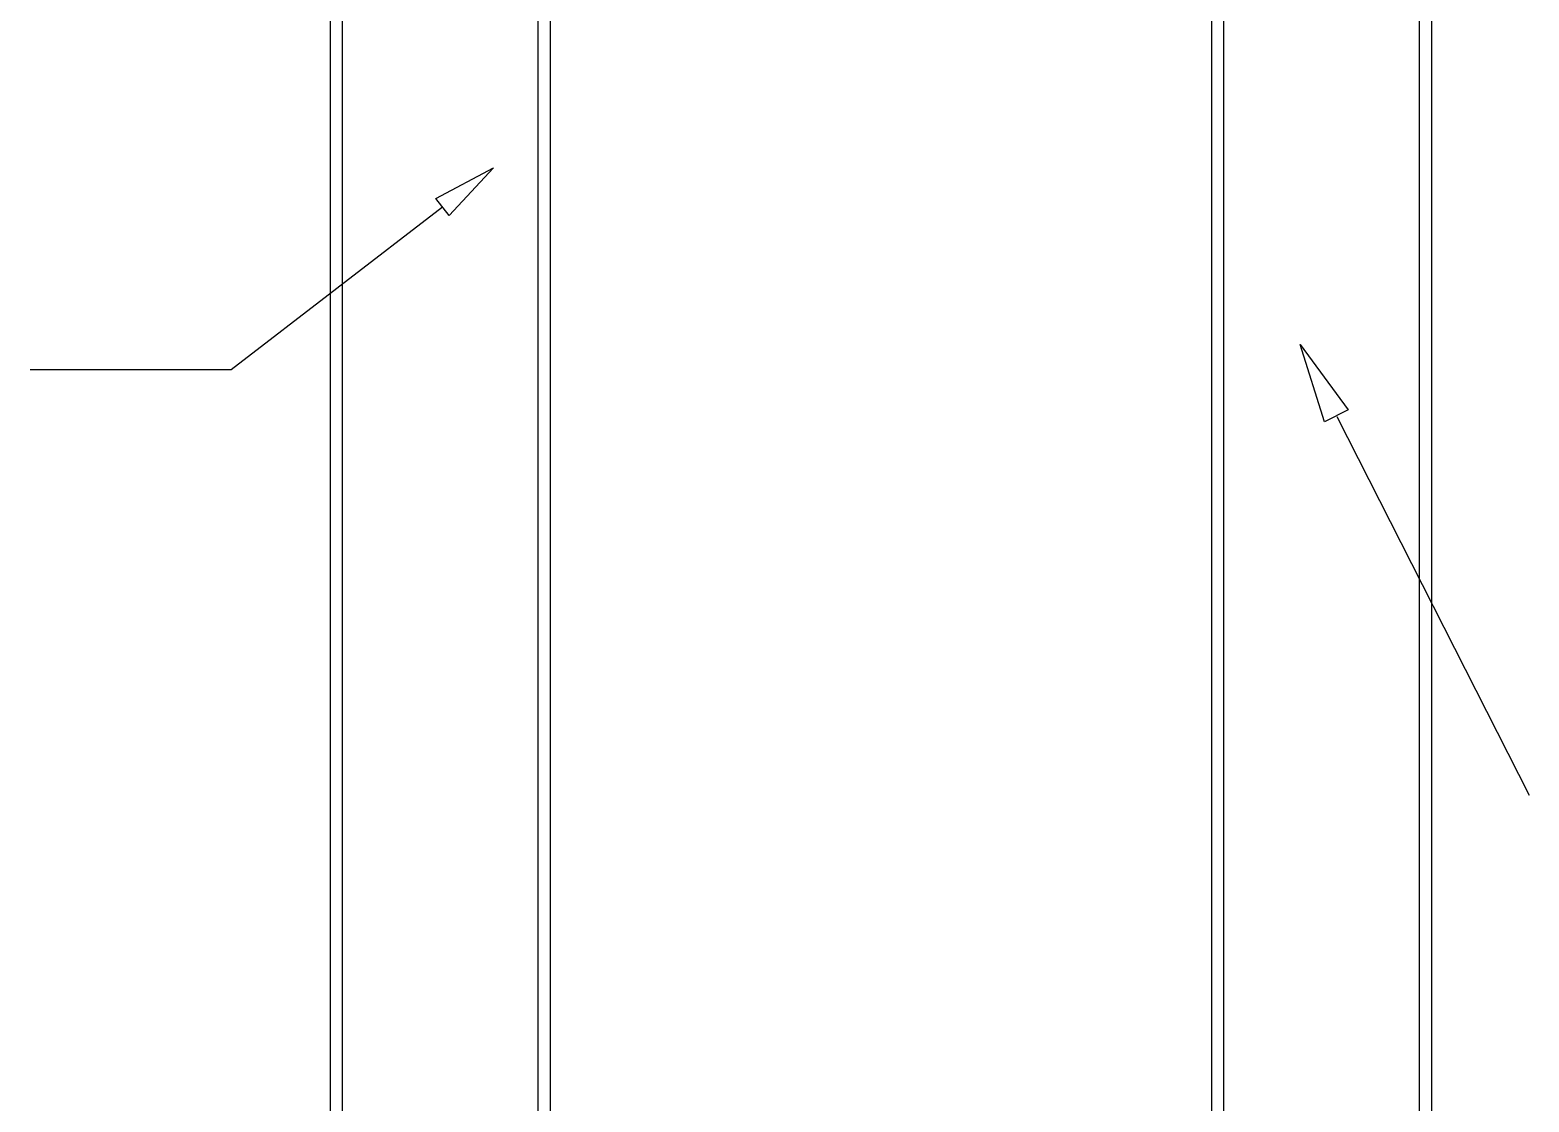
# Model space of a CAD drawing. Extents: x 921423 to 1291758, y 534425 to 1049953.
# Drawn here: x 1128443 to 1129839, y 854384 to 855382 of the extents above; entities that cross this region are included whole.
import ezdxf

# ---------------------------------------------------------------- set-up
doc = ezdxf.new("R2010")
doc.units = 0
doc.header["$LTSCALE"] = 1000
doc.header["$MEASUREMENT"] = 0
doc.layers.add('TC', color=4, linetype='Continuous')

msp = doc.modelspace()

# ---------------------------------------------------------------- linework, layer by layer
at = {"color": 0, "linetype": 'Continuous'}
for p, q in [((1129554.6, 853224.7), (1129554.6, 855745.4)), ((1129736.8, 853224.7), (1129736.8, 855745.4)), ((1129543.2, 853340.8), (1129543.2, 855653.8)), ((1129748.1, 853340.8), (1129748.1, 855653.8))]:
    msp.add_line(p, q, dxfattribs=at)
at = {"color": 7, "linetype": 'Continuous'}
for p, q in [((1128722.3, 855569.5), (1128722.3, 852534.3)), ((1128733.7, 855569.5), (1128733.7, 852534.3)), ((1128915.8, 855569.5), (1128915.8, 852534.3)), ((1128927.2, 855569.5), (1128927.2, 852534.3))]:
    msp.add_line(p, q, dxfattribs=at)
at = {"color": 4}
msp.add_lwpolyline([(1129648.3, 855017.2), (1129625.6, 855089.2), (1129670.4, 855028.4)], close=True, dxfattribs=at)
at = {"color": 4, "extrusion": (0.891649, 0.452728, 0), "elevation": 1394352.1}
msp.add_lwpolyline([(250951, 0), (250555.4, 0)], dxfattribs=at)
at = {"color": 4, "extrusion": (0, 1, 0), "elevation": 854670}
msp.add_lwpolyline([(-1129838.5, 0), (-1129838.6, 0)], dxfattribs=at)
at = {"layer": 'TC', "color": 4}
msp.add_lwpolyline([(1128820.9, 855225.1), (1128874.5, 855253.8), (1128833.1, 855209.3)], close=True, dxfattribs=at)
msp.add_lwpolyline([(1128827, 855217.2), (1128630.3, 855065.7)], dxfattribs=at)
at = {"layer": 'TC', "color": 4, "extrusion": (0, 1, 0), "elevation": 855065.7}
msp.add_lwpolyline([(-1128630.3, 0), (-1128443, 0)], dxfattribs=at)

doc.saveas('drawing.dxf')
